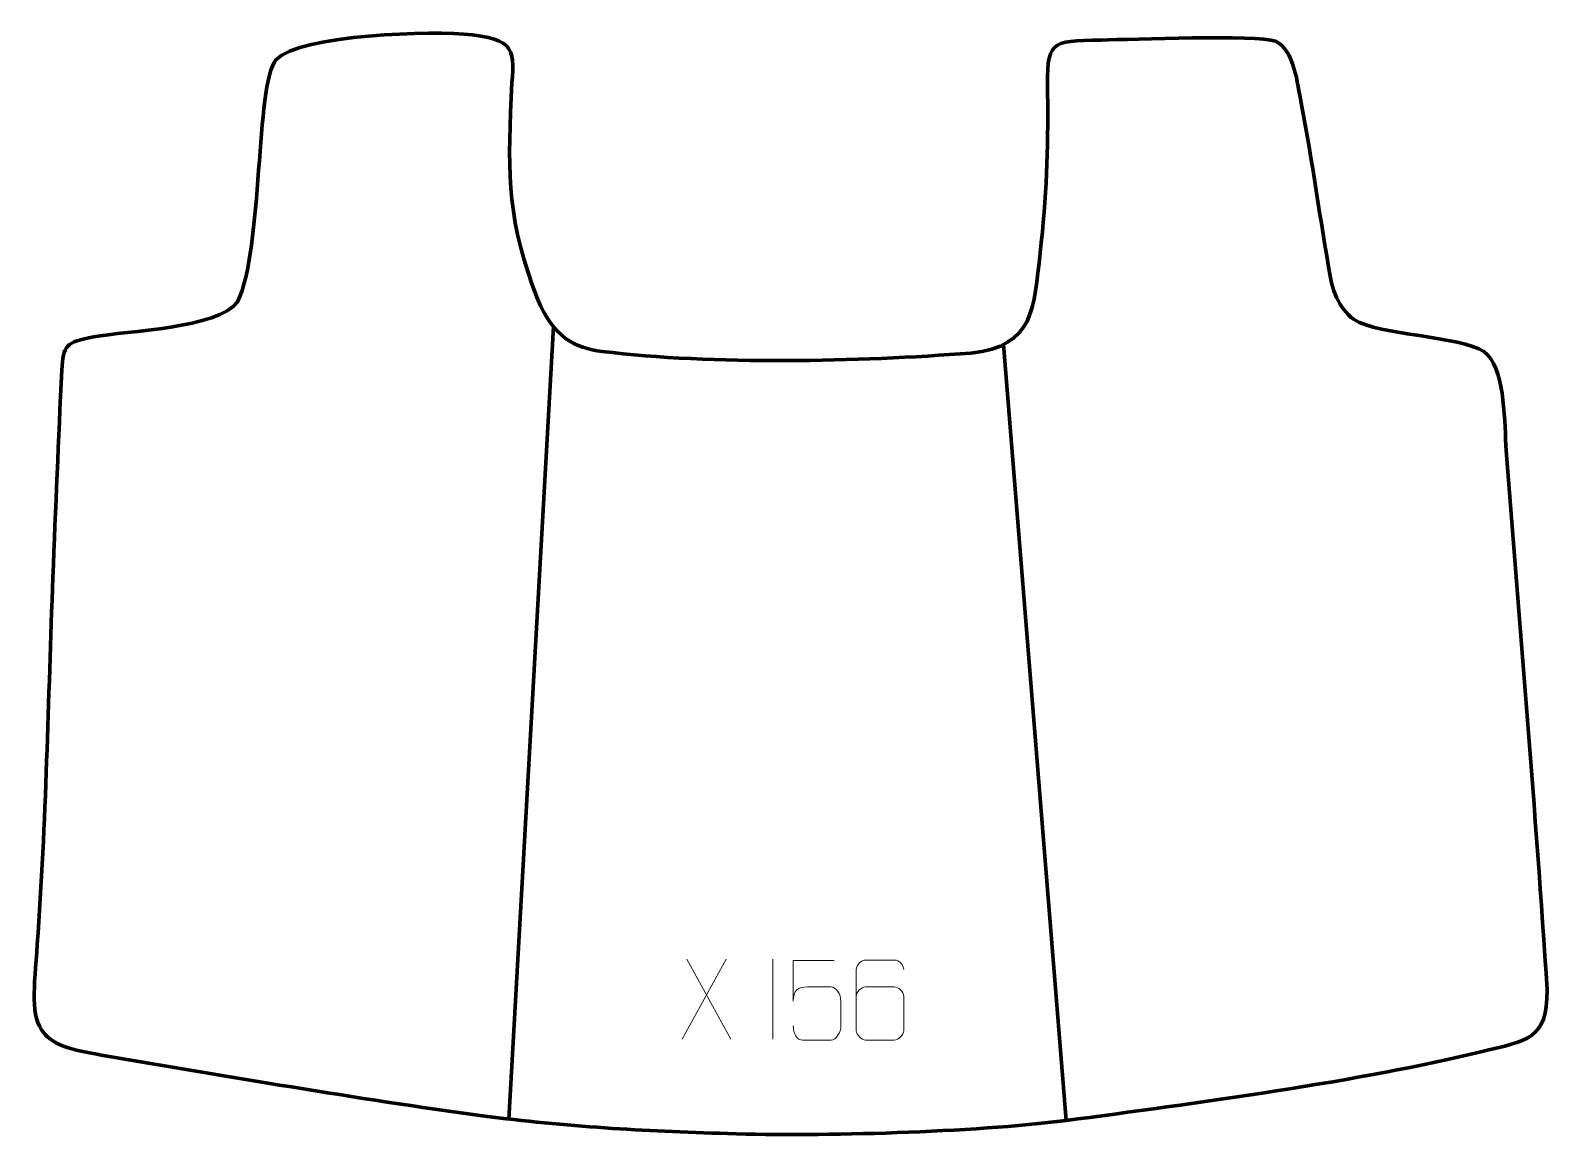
# Model space of a CAD drawing. Header units: millimetres. Extents: x 1032 to 1506, y 333 to 679.
import ezdxf

# ---------------------------------------------------------------- set-up
doc = ezdxf.new("R2010")
doc.units = ezdxf.units.MM
doc.header["$MEASUREMENT"] = 0
doc.layers.add('layer 1', color=7, linetype='Continuous', plot=False)
doc.layers.add('layer 2', color=7, linetype='Continuous')
doc.layers.add('layer 3', color=7, linetype='Continuous')

msp = doc.modelspace()

# ---------------------------------------------------------------- linework, layer by layer
at = {"layer": 'layer 1', "color": 250, "lineweight": 9}
for points in [[(1263.7753, 388.6073), (1263.7753, 388.6073), (1263.7753, 363.6332), (1263.7753, 363.6332)], [(1249.191, 388.597), (1249.191, 388.597), (1235.4504, 363.7012), (1235.4504, 363.7012)], [(1236.905, 388.597), (1236.905, 388.597), (1250.6456, 363.6435), (1250.6456, 363.6435)]]:
    msp.add_open_spline(points, degree=3, dxfattribs=at)
for points, knots in [([(1282.9346, 388.2745), (1282.9346, 388.2745), (1270.0829, 388.2745), (1270.0829, 388.2745), (1270.0829, 388.2745), (1270.0832, 384.0439), (1270.0832, 379.813), (1270.0829, 375.5818), (1270.0829, 375.5818), (1270.0826, 378.8919), (1271.7136, 379.9637), (1274.5256, 380.0242), (1274.5256, 380.0242), (1276.9652, 380.0245), (1279.4047, 380.0245), (1281.8439, 380.0242), (1281.8439, 380.0242), (1283.4937, 380.031), (1284.9686, 377.6505), (1284.9971, 375.5818), (1284.9971, 375.5818), (1284.9968, 372.9945), (1284.9968, 370.4069), (1284.9971, 367.8192), (1284.9971, 367.8192), (1285.0433, 365.8598), (1283.5439, 363.4235), (1281.918, 363.365), (1281.918, 363.365), (1279.9615, 363.3653), (1275.0665, 363.3653), (1273.1095, 363.365), (1273.1095, 363.365), (1271.264, 363.3562), (1270.1569, 365.321), (1270.1361, 367.8721)], [0, 0, 0, 0, 0.1, 0.1, 0.1, 0.1, 0.2, 0.2, 0.2, 0.2, 0.3, 0.3, 0.3, 0.3, 0.4, 0.4, 0.4, 0.4, 0.5, 0.5, 0.5, 0.5, 0.6, 0.6, 0.6, 0.6, 0.7, 0.7, 0.7, 0.7, 0.8, 0.8, 0.8, 0.8, 1, 1, 1, 1]), ([(1304.635, 385.399), (1304.6109, 386.7385), (1303.2547, 388.3917), (1301.6828, 388.3574), (1301.6828, 388.3574), (1298.698, 388.3571), (1295.7128, 388.3571), (1292.7274, 388.3574), (1292.7274, 388.3574), (1291.5083, 388.3723), (1289.7801, 386.9347), (1289.7751, 385.399), (1289.7751, 385.399), (1289.7754, 379.0385), (1289.7754, 372.6777), (1289.7751, 366.317), (1289.7751, 366.317), (1289.7798, 365.1541), (1291.5083, 363.383), (1292.7274, 363.3586), (1292.7274, 363.3586), (1295.7128, 363.3589), (1298.698, 363.3589), (1301.6828, 363.3586), (1301.6828, 363.3586), (1302.9609, 363.4024), (1304.6306, 365.0169), (1304.635, 366.317), (1304.635, 366.317), (1304.635, 369.9003), (1304.635, 373.4834), (1304.635, 377.0661), (1304.635, 377.0661), (1304.5965, 378.5443), (1303.0138, 379.9772), (1301.6828, 379.9752), (1301.6828, 379.9752), (1298.698, 379.9755), (1295.7128, 379.9755), (1292.7274, 379.9752), (1292.7274, 379.9752), (1291.3979, 379.9802), (1289.7549, 378.4729), (1289.7966, 377.0444)], [0, 0, 0, 0, 0.08333333, 0.08333333, 0.08333333, 0.08333333, 0.16666667, 0.16666667, 0.16666667, 0.16666667, 0.25, 0.25, 0.25, 0.25, 0.33333333, 0.33333333, 0.33333333, 0.33333333, 0.41666667, 0.41666667, 0.41666667, 0.41666667, 0.5, 0.5, 0.5, 0.5, 0.58333333, 0.58333333, 0.58333333, 0.58333333, 0.66666667, 0.66666667, 0.66666667, 0.66666667, 0.75, 0.75, 0.75, 0.75, 0.83333333, 0.83333333, 0.83333333, 0.83333333, 1, 1, 1, 1])]:
    msp.add_open_spline(points, degree=3, knots=knots, dxfattribs=at)
at = {"layer": 'layer 2', "color": 142, "lineweight": 158}
for points in [[(1195.2289, 586.1343), (1195.2289, 586.1343), (1181.2833, 338.7344), (1181.2833, 338.7344)], [(1335.7752, 580.53), (1335.7752, 580.53), (1355.3248, 338.2661), (1355.3248, 338.2661)]]:
    msp.add_open_spline(points, degree=3, dxfattribs=at)
at = {"layer": 'layer 3', "color": 242, "lineweight": 158}
msp.add_open_spline([(1041.673, 572.5105), (1041.982, 580.3273), (1043.0239, 581.2286), (1051.6149, 582.9846), (1051.6149, 582.9846), (1062.0269, 584.8029), (1090.4179, 585.5596), (1096.5769, 593.8603), (1096.5769, 593.8603), (1104.5329, 610.566), (1102.1456, 661.5702), (1108.5338, 669.4663), (1108.5338, 669.4663), (1116.3213, 677.4675), (1157.68, 678.6492), (1169.8978, 677.231), (1169.8978, 677.231), (1185.0813, 675.4686), (1182.5812, 671.0376), (1181.9988, 657.6203), (1181.9988, 657.6203), (1180.9166, 632.6882), (1181.01, 618.6816), (1190.2126, 594.7769), (1190.2126, 594.7769), (1195.3617, 582.7723), (1201.8102, 579.4483), (1210.4415, 578.3955), (1210.4415, 578.3955), (1244.9566, 574.186), (1290.6873, 575.1846), (1325.5802, 577.8968), (1325.5802, 577.8968), (1345.4955, 579.9785), (1345.2654, 591.9913), (1347.2389, 609.1441), (1347.2389, 609.1441), (1349.2293, 626.8766), (1349.7929, 641.0564), (1349.5723, 658.8713), (1349.5723, 658.8713), (1349.3692, 675.268), (1349.8433, 675.3327), (1366.3834, 675.6262), (1366.3834, 675.6262), (1375.9062, 675.7952), (1414.6279, 677.322), (1420.7703, 675.294), (1420.7703, 675.294), (1426.6369, 672.5388), (1427.5586, 661.9451), (1428.7544, 655.9776), (1428.7544, 655.9776), (1432.3549, 637.669), (1434.6671, 619.594), (1437.8989, 601.3713), (1437.8989, 601.3713), (1438.8309, 596.1161), (1441.8538, 589.7133), (1446.9427, 587.439), (1446.9427, 587.439), (1456.7432, 583.059), (1481.9215, 582.9383), (1487.0056, 577.369), (1487.0056, 577.369), (1492.5971, 571.2439), (1492.1866, 555.8542), (1492.8292, 547.4697), (1492.8292, 547.4697), (1497.136, 491.3611), (1501.9703, 435.1885), (1505.5783, 379.0387), (1505.5783, 379.0387), (1505.7439, 363.4282), (1499.0665, 363.2403), (1485.3392, 359.8292), (1485.3392, 359.8292), (1447.9675, 350.5428), (1394.2283, 343.4548), (1355.3248, 338.2661), (1355.3248, 338.2661), (1326.1726, 334.5831), (1279.2031, 333.2346), (1249.5422, 334.1919), (1249.5422, 334.1919), (1222.7759, 335.0538), (1199.6661, 336.2399), (1172.9997, 339.7705), (1172.9997, 339.7705), (1133.4522, 345.0984), (1093.3789, 352.0631), (1053.9631, 358.7174), (1053.9631, 358.7174), (1043.6754, 360.4541), (1038.8117, 362.1344), (1036.0048, 365.6106), (1036.0048, 365.6106), (1031.8432, 370.7644), (1033.0008, 379.4028), (1034.0108, 393.288), (1034.0108, 393.288), (1036.7765, 431.3074), (1037.4151, 469.7311), (1038.8897, 507.8402), (1038.8897, 507.8402), (1039.7307, 529.4017), (1040.635, 550.9575), (1041.673, 572.5105)], degree=3, knots=[0, 0, 0, 0, 0.03571429, 0.03571429, 0.03571429, 0.03571429, 0.07142857, 0.07142857, 0.07142857, 0.07142857, 0.10714286, 0.10714286, 0.10714286, 0.10714286, 0.14285714, 0.14285714, 0.14285714, 0.14285714, 0.17857143, 0.17857143, 0.17857143, 0.17857143, 0.21428571, 0.21428571, 0.21428571, 0.21428571, 0.25, 0.25, 0.25, 0.25, 0.28571429, 0.28571429, 0.28571429, 0.28571429, 0.32142857, 0.32142857, 0.32142857, 0.32142857, 0.35714286, 0.35714286, 0.35714286, 0.35714286, 0.39285714, 0.39285714, 0.39285714, 0.39285714, 0.42857143, 0.42857143, 0.42857143, 0.42857143, 0.46428571, 0.46428571, 0.46428571, 0.46428571, 0.5, 0.5, 0.5, 0.5, 0.53571429, 0.53571429, 0.53571429, 0.53571429, 0.57142857, 0.57142857, 0.57142857, 0.57142857, 0.60714286, 0.60714286, 0.60714286, 0.60714286, 0.64285714, 0.64285714, 0.64285714, 0.64285714, 0.67857143, 0.67857143, 0.67857143, 0.67857143, 0.71428571, 0.71428571, 0.71428571, 0.71428571, 0.75, 0.75, 0.75, 0.75, 0.78571429, 0.78571429, 0.78571429, 0.78571429, 0.82142857, 0.82142857, 0.82142857, 0.82142857, 0.85714286, 0.85714286, 0.85714286, 0.85714286, 0.89285714, 0.89285714, 0.89285714, 0.89285714, 0.92857143, 0.92857143, 0.92857143, 0.92857143, 1, 1, 1, 1], dxfattribs=at)

doc.saveas('drawing.dxf')
